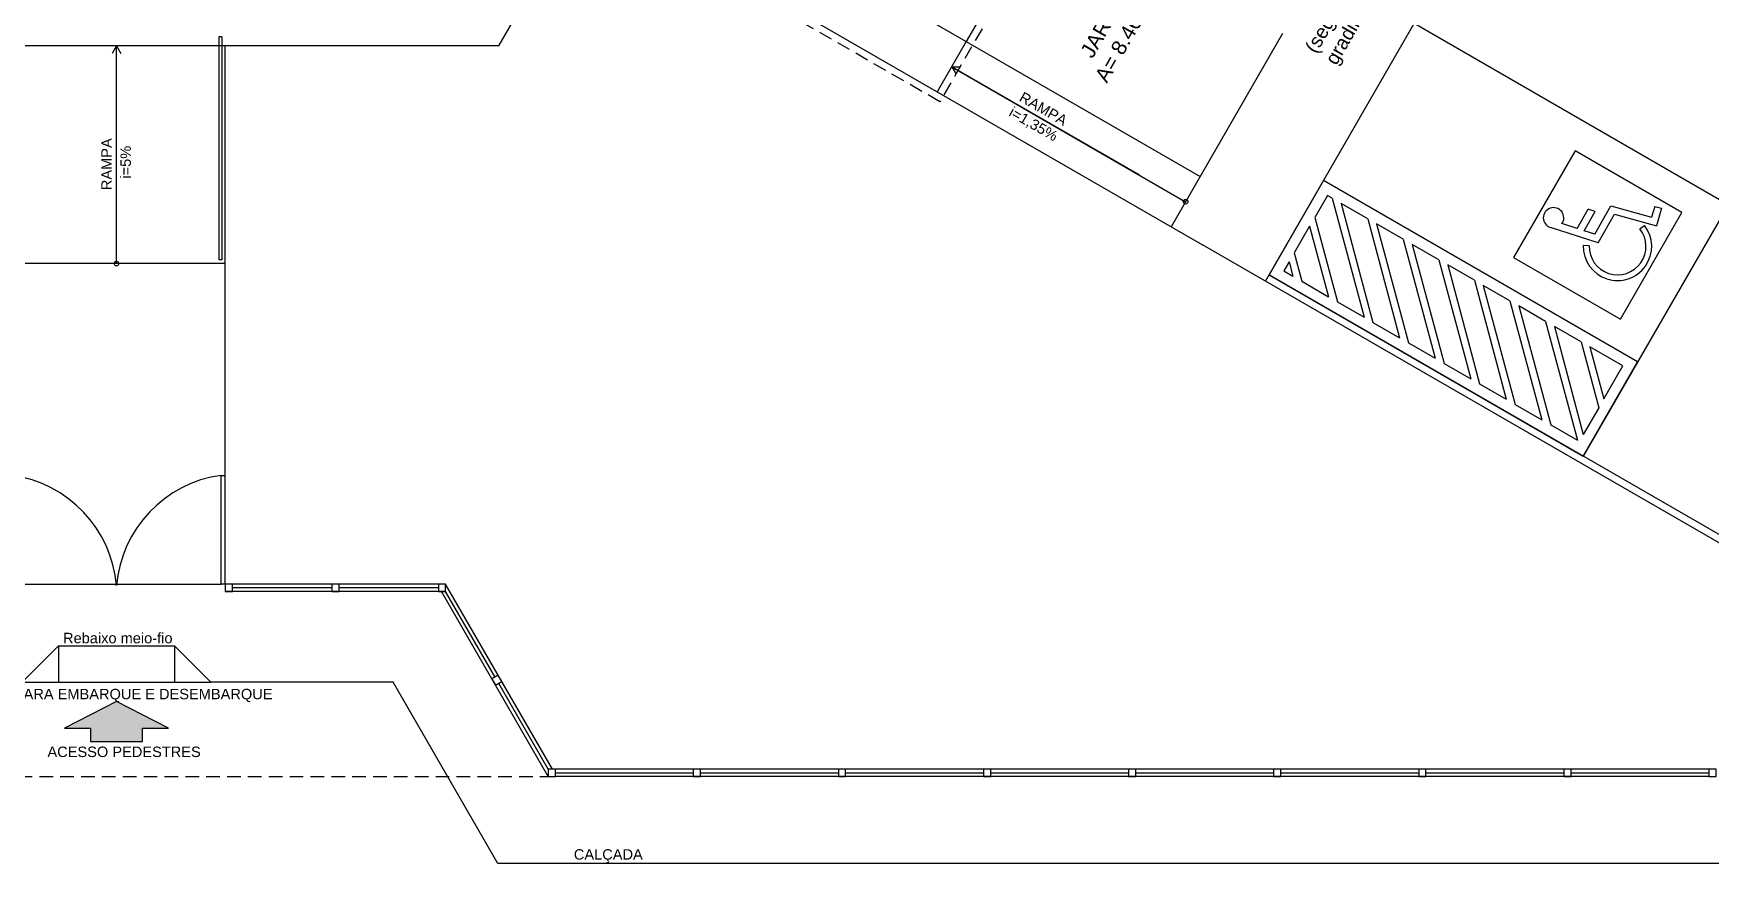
# Model space of a CAD drawing. Extents: x 247 to 523, y 32 to 113.
# Drawn here: x 309.3 to 332.42, y 52.47 to 63.91 of the extents above; entities that cross this region are included whole.
import ezdxf

# ---------------------------------------------------------------- set-up
doc = ezdxf.new("R2010")
doc.units = 0
doc.header["$LTSCALE"] = 0.005
doc.linetypes.add('TRACEJADO_G', pattern=[0.375, 0.25, -0.125])
doc.layers.get('0').update_dxf_attribs({"linetype": 'CONTINUOUS'})
for name, color, linetype in [('A-COTAS', 1, 'CONTINUOUS'), ('A-PISOS-CTEL', 2, 'TRACEJADO_G'), ('A-PISOS-NIVEL', 1, 'CONTINUOUS'), ('AR-PIS', 1, 'CONTINUOUS'), ('ARQ-PIS-VISTA', 8, 'CONTINUOUS'), ('ARQ-SMB-1_100', 1, 'CONTINUOUS'), ('ARQ-TXT-1_050', 2, 'CONTINUOUS'), ('PORTAL_VTA_DIST', 2, 'CONTINUOUS'), ('PORTAL_VTA_PROX', 1, 'CONTINUOUS')]:
    doc.layers.add(name, color=color, linetype=linetype)
doc.styles.add('ESC-50-A20', font='arial.ttf', dxfattribs={"height": 0.1})

# ---------------------------------------------------------------- blocks, each defined once
blk = doc.blocks.new('Paraplegico')
for p, q in [((134, 171.8), (119.2, 239.1)), ((136.5, 206.8), (131.9, 228.1)), ((124.1, 180.5), (120.3, 187.6)), ((136.5, 206.8), (167.2, 206.8)), ((138.7, 196.8), (169.4, 196.8)), ((142, 181.8), (138.7, 196.8)), ((169.4, 196.8), (167.2, 206.8)), ((134, 171.8), (179.2, 171.8)), ((142, 181.8), (186.9, 181.8)), ((179.2, 171.8), (194.3, 113.5)), ((186.9, 181.8), (201.5, 125.6)), ((179.3, 131.3), (186.7, 128.3)), ((218.8, 119.6), (194.3, 113.5)), ((216.3, 129.2), (201.5, 125.6)), ((216.3, 129.2), (218.8, 119.6))]:
    blk.add_line(p, q)
for centre, radius, start, end in [((133, 242.1), 14.1, 265.5481, 192.3635), ((143, 146.1), 47.2, 118.7728, 337.7713), ((143, 146.1), 39.2, 118.7728, 337.7713)]:
    blk.add_arc(centre, radius, start, end)

msp = doc.modelspace()

# ---------------------------------------------------------------- hatches: boundary and pattern name
at = {"layer": 'A-COTAS'}
h = msp.add_hatch(color=253, dxfattribs=at)
h.dxf.hatch_style = 1
h.paths.add_polyline_path([(310.806, 54.33607), (311.16529, 54.33607), (310.44672, 54.70183), (309.72816, 54.33607), (310.08744, 54.33607), (310.08744, 54.15319), (310.806, 54.15319)])

# ---------------------------------------------------------------- linework, layer by layer
at = {"color": 3}
for points in [[(311.94672, 56.2195), (312.04672, 56.2195), (312.04672, 56.3195), (311.94672, 56.3195)], [(313.41509, 56.2195), (313.51509, 56.2195), (313.51509, 56.3195), (313.41509, 56.3195)], [(314.88346, 56.2195), (314.98346, 56.2195), (314.98346, 56.3195), (314.88346, 56.3195)], [(315.62179, 55.01388), (315.67179, 54.92728), (315.75839, 54.97728), (315.70839, 55.06388)], [(316.39672, 53.67166), (316.49672, 53.67166), (316.49672, 53.77166), (316.39672, 53.77166)], [(316.39672, 53.67166), (316.49672, 53.67166), (316.49672, 53.77166), (316.39672, 53.77166)], [(318.39672, 53.67166), (318.49672, 53.67166), (318.49672, 53.77166), (318.39672, 53.77166)], [(318.39672, 53.67166), (318.49672, 53.67166), (318.49672, 53.77166), (318.39672, 53.77166)], [(320.39672, 53.67166), (320.49672, 53.67166), (320.49672, 53.77166), (320.39672, 53.77166)], [(322.39672, 53.67166), (322.49672, 53.67166), (322.49672, 53.77166), (322.39672, 53.77166)], [(324.39672, 53.67166), (324.49672, 53.67166), (324.49672, 53.77166), (324.39672, 53.77166)], [(326.39672, 53.67166), (326.49672, 53.67166), (326.49672, 53.77166), (326.39672, 53.77166)], [(328.39672, 53.67166), (328.49672, 53.67166), (328.49672, 53.77166), (328.39672, 53.77166)], [(330.39672, 53.67166), (330.49672, 53.67166), (330.49672, 53.77166), (330.39672, 53.77166)], [(332.39672, 53.67166), (332.49672, 53.67166), (332.49672, 53.77166), (332.39672, 53.77166)]]:
    msp.add_lwpolyline(points, close=True, dxfattribs=at)
at = {"layer": 'A-PISOS-CTEL', "color": 1, "linetype": 'TRACEJADO_G', "ltscale": 150}
msp.add_line((304.49672, 53.67166), (316.39672, 53.67166), dxfattribs=at)
msp.add_lwpolyline([(314.78, 67.01434), (323.54895, 82.21658), (330.56537, 78.16937), (321.79642, 62.96713)], close=True, dxfattribs=at)
at = {"layer": 'A-PISOS-NIVEL', "color": 1}
for p, q in [((326.28317, 60.49453), (332.0292, 70.45611)), ((336.36033, 67.95783), (330.66426, 58.08287)), ((315.71676, 63.73757), (316.95194, 65.87697)), ((316.95194, 65.87697), (325.41694, 60.99419)), ((323.29598, 65.76698), (322.15949, 63.7967)), ((321.46651, 64.19642), (325.38355, 61.93699)), ((332.66287, 61.54777), (328.33175, 64.04605)), ((322.15949, 63.7967), (321.75976, 63.10372)), ((326.52005, 63.90727), (324.98383, 61.24401)), ((311.94672, 63.73757), (308.94672, 63.73757)), ((311.94672, 56.3195), (311.94672, 63.73757)), ((315.71676, 63.73757), (311.94672, 63.73757)), ((321.95962, 63.45021), (325.18369, 61.5905)), ((333.81285, 56.15126), (325.41694, 60.99419)), ((311.94672, 60.73757), (308.94672, 60.73757)), ((311.89672, 60.78757), (311.85672, 60.78757)), ((333.86315, 56.23839), (326.33343, 60.58168)), ((314.26177, 54.9695), (311.74623, 54.9695)), ((333.18954, 52.47166), (315.7039, 52.47166))]:
    msp.add_line(p, q, dxfattribs=at)
at = {"layer": 'AR-PIS', "color": 251, "ltscale": 10}
for p, q in [((313.41509, 56.2695), (312.04672, 56.2695)), ((314.88346, 56.2695), (313.51509, 56.2695)), ((315.66509, 55.03888), (314.98346, 56.2195)), ((316.39672, 53.77166), (315.71509, 54.95228)), ((316.49672, 53.72166), (318.39672, 53.72166)), ((316.49672, 53.72166), (318.39672, 53.72166)), ((318.49672, 53.72166), (320.39672, 53.72166)), ((320.49672, 53.72166), (322.39672, 53.72166)), ((322.49672, 53.72166), (324.39672, 53.72166)), ((324.49672, 53.72166), (326.39672, 53.72166)), ((326.49672, 53.72166), (328.39672, 53.72166)), ((328.49672, 53.72166), (330.39672, 53.72166)), ((330.49672, 53.72166), (332.39672, 53.72166))]:
    msp.add_line(p, q, dxfattribs=at)
at = {"layer": 'ARQ-PIS-VISTA', "color": 1}
for p, q in [((311.85672, 63.86257), (311.85672, 60.78757)), ((311.89672, 63.86257), (311.85672, 63.86257)), ((311.89672, 63.86257), (311.89672, 60.78757))]:
    msp.add_line(p, q, dxfattribs=at)
at = {"layer": 'ARQ-PIS-VISTA'}
for p, q in [((331.41374, 59.38221), (327.08262, 61.88049)), ((327.13766, 61.67557), (326.96374, 61.37405)), ((327.20365, 61.63751), (327.13766, 61.67557)), ((327.20365, 61.63751), (327.64354, 59.99845)), ((327.69366, 61.35486), (327.32616, 61.56684)), ((327.32616, 61.56684), (327.76604, 59.92779)), ((326.96374, 61.37405), (327.27603, 60.21044)), ((327.69366, 61.35486), (328.13355, 59.7158)), ((328.18367, 61.07221), (327.81617, 61.2842)), ((327.81617, 61.2842), (328.25605, 59.64514)), ((326.89308, 61.25155), (326.68109, 60.88404)), ((326.89308, 61.25155), (327.15352, 60.2811)), ((328.18367, 61.07221), (328.62356, 59.43316)), ((326.68109, 60.88404), (326.78602, 60.49308)), ((328.67368, 60.78956), (328.30618, 61.00155)), ((328.30618, 61.00155), (328.74606, 59.36249)), ((326.61043, 60.76154), (326.53808, 60.6361)), ((326.53808, 60.6361), (326.66351, 60.56375)), ((326.61043, 60.76154), (326.66351, 60.56375)), ((328.67368, 60.78956), (329.11357, 59.15051)), ((329.16369, 60.50692), (328.79619, 60.7189)), ((328.79619, 60.7189), (329.23607, 59.07985)), ((326.78602, 60.49308), (327.15352, 60.2811)), ((329.16369, 60.50692), (329.60358, 58.86786)), ((329.6537, 60.22427), (329.2862, 60.43625)), ((329.2862, 60.43625), (329.72608, 58.7972)), ((327.27603, 60.21044), (327.64354, 59.99845)), ((329.6537, 60.22427), (330.09359, 58.58521)), ((330.14372, 59.94162), (329.77621, 60.15361)), ((329.77621, 60.15361), (330.21609, 58.51455)), ((327.76604, 59.92779), (328.13355, 59.7158)), ((330.14372, 59.94162), (330.5836, 58.30256)), ((330.63373, 59.65897), (330.26622, 59.87096)), ((330.26622, 59.87096), (330.66512, 58.38459)), ((328.25605, 59.64514), (328.62356, 59.43316)), ((330.63373, 59.65897), (330.87711, 58.75209)), ((331.20886, 59.32722), (330.75623, 59.58831)), ((330.75623, 59.58831), (330.94777, 58.8746)), ((328.74606, 59.36249), (329.11357, 59.15051)), ((330.94777, 58.8746), (331.20886, 59.32722)), ((329.23607, 59.07985), (329.60358, 58.86786)), ((329.72608, 58.7972), (330.09359, 58.58521)), ((330.87711, 58.75209), (330.66512, 58.38459)), ((330.21609, 58.51455), (330.5836, 58.30256)), ((309.14722, 54.9695), (309.64722, 55.4695)), ((309.64722, 55.4695), (311.24623, 55.4695)), ((309.64722, 55.4695), (309.64722, 54.9695)), ((311.24623, 55.4695), (311.24623, 54.9695)), ((311.74623, 54.9695), (311.24623, 55.4695)), ((309.14722, 54.9695), (311.74623, 54.9695))]:
    msp.add_line(p, q, dxfattribs=at)
at = {"layer": 'ARQ-PIS-VISTA', "color": 1}
for points in [[(310.44672, 60.74467), (310.44672, 63.73757), (310.38801, 63.63426)], [(310.44672, 60.74467), (310.44672, 63.73757), (310.50544, 63.63426)], [(324.55215, 61.95479), (321.95962, 63.45021), (322.07845, 63.44945)], [(324.55215, 61.95479), (321.95962, 63.45021), (322.01978, 63.34773)]]:
    msp.add_lwpolyline(points, dxfattribs=at)
at = {"layer": 'ARQ-PIS-VISTA'}
for points in [[(331.17609, 59.9709), (332.0255, 61.44348), (330.55292, 62.29289), (329.70351, 60.82031)], [(327.08262, 61.88049), (326.33313, 60.58115), (330.66426, 58.08287), (331.41374, 59.38221)]]:
    msp.add_lwpolyline(points, close=True, dxfattribs=at)
at = {"layer": 'ARQ-PIS-VISTA', "color": 1}
for centre in [(325.18369, 61.5905), (310.44672, 60.73757)]:
    msp.add_circle(centre, 0.0321, dxfattribs=at)
at = {"layer": 'ARQ-SMB-1_100'}
msp.add_lwpolyline([(310.806, 54.33607), (311.16529, 54.33607), (310.44672, 54.70183), (309.72816, 54.33607), (310.08744, 54.33607), (310.08744, 54.15319), (310.806, 54.15319), (310.806, 54.33607)], dxfattribs=at)
at = {"layer": 'PORTAL_VTA_DIST', "color": 1}
for centre, start, end in [((308.776, 56.15842), 4.829229, 82.180135), ((312.11745, 56.15842), 97.819865, 175.170771)]:
    msp.add_arc(centre, 1.67668, start, end, dxfattribs=at)
at = {"layer": 'PORTAL_VTA_PROX'}
for p, q in [((309.00412, 56.3195), (311.88932, 56.3195)), ((314.98346, 56.3195), (311.94672, 56.3195)), ((314.98346, 56.2195), (311.94672, 56.2195)), ((316.39672, 53.67166), (314.92573, 56.2195)), ((316.45446, 53.77166), (314.98346, 56.3195)), ((315.7039, 52.47166), (314.26177, 54.9695)), ((332.39672, 53.77166), (316.49672, 53.77166)), ((332.39672, 53.67166), (316.49672, 53.67166))]:
    msp.add_line(p, q, dxfattribs=at)
msp.add_lwpolyline([(311.93932, 56.3195), (311.88932, 56.3195), (311.88932, 57.8195), (311.93932, 57.8195)], close=True, dxfattribs=at)

# ---------------------------------------------------------------- block references
at = {"layer": 'ARQ-PIS-VISTA', "color": 251, "xscale": 0.01, "yscale": 0.01, "zscale": 0.01, "rotation": 60.02279565092205}
msp.add_blockref('Paraplegico', (331.68775, 59.00616), dxfattribs=at)

# ---------------------------------------------------------------- texts
at = {"layer": 'ARQ-TXT-1_050', "style": 'ESC-50-A20'}
for s, p in [('Rebaixo meio-fio', (309.70982, 55.50549)), ('RECUO PARA EMBARQUE E DESEMBARQUE', (308.24985, 54.73379)), ('ACESSO PEDESTRES', (309.49529, 53.93791)), ('CALÇADA ', (316.75088, 52.52439))]:
    msp.add_text(s, height=0.144, dxfattribs=at).set_placement(p)
at = {"layer": 'ARQ-TXT-1_050', "insert": (326.81772, 63.7145), "char_height": 0.192, "width": 3.6583136, "attachment_point": 1, "rotation": 60.022798, "style": 'ESC-50-A20'}
msp.add_mtext('(segue mesmo padrão do   gradil de fechamento)  ', dxfattribs=at)
at = {"layer": 'ARQ-TXT-1_050', "attachment_point": 1, "style": 'ESC-50-A20'}
for s, width, gutter_width, insert, char_height, rotation in [('\\pi1.9481;JARDIM       \\P\\pi1.7559;A= 8.46 m²', 4.4606405, 1, (322.74771, 61.96666), 0.2048, 60.022798), ('\\pi1.2216;RAMPA', 3.1430522, 0.5, (321.88982, 63.72075), 0.144, 330.113962), ('i=1,35%', 3.1430522, 0.5, (322.80626, 62.90621), 0.144, 330.113962), ('\\pi1.2216;RAMPA', 3.1430522, 0.5, (310.2382, 60.5273), 0.144, 90), ('\\pi1.3579;i=5%', 3.1430522, 0.5, (310.50096, 60.54989), 0.144, 90)]:
    msp.add_mtext_dynamic_manual_height_columns(s, width=width, gutter_width=gutter_width, heights=[0], dxfattribs=dict(at, insert=insert, char_height=char_height, rotation=rotation))

doc.saveas('drawing.dxf')
